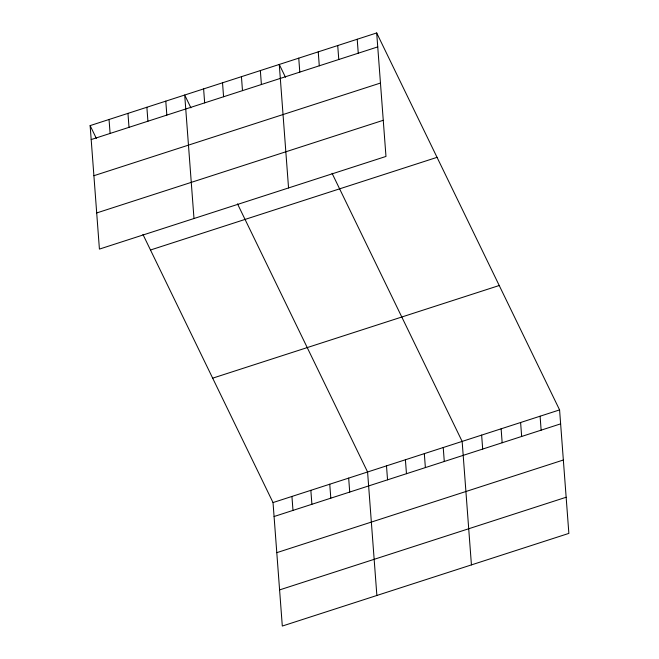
<?xml version="1.0" encoding="UTF-8"?>
<svg xmlns="http://www.w3.org/2000/svg" width="659" height="659" viewBox="0 0 659 659"><rect width="100%" height="100%" fill="white"/><g stroke="black" fill="none" stroke-linecap="round" stroke-linejoin="round"><path stroke-width="0.99" d="M376.693 32.95L385.976 156.438L99.418 249.094L90.135 125.605L376.693 32.95L559.582 409.906L568.865 533.395L282.307 626.05L273.024 502.562L142.945 234.447M91.189 139.56L377.747 46.904M93.907 175.706L380.457 83.05M96.7 212.948L383.258 120.292M150.491 250L437.049 157.344M212.668 378.167L499.225 285.512M273.024 502.562L559.582 409.906M274.07 516.516L560.628 423.861M276.788 552.662L563.346 460.007M279.589 589.904L566.147 497.248M285.479 77.26L279.268 64.45L288.551 187.939M332.07 173.301L462.148 441.415L471.432 564.895M190.912 107.837L184.701 95.028L193.985 218.516M237.512 203.878L367.582 471.984L376.874 595.472M90.135 125.605L96.346 138.406M540.092 416.208L541.138 430.162M520.61 422.51L521.656 436.464M501.12 428.811L502.166 442.766M481.638 435.113L482.685 449.067M443.235 447.527L444.281 461.481M424.322 453.639L425.376 467.593M405.409 459.76L406.463 473.714M357.211 39.252L358.257 53.206M386.495 465.872L387.55 479.826M337.721 45.553L338.775 59.508M318.239 51.855L319.286 65.801M348.669 478.104L349.723 492.059M298.749 58.149L299.796 72.103M329.755 484.217L330.81 498.171M310.85 490.329L311.896 504.283M260.354 70.571L261.401 84.525M291.937 496.449L292.983 510.404M241.441 76.683L242.487 90.637M222.528 82.795L223.574 96.749M203.615 88.916L204.661 102.87M165.788 101.14L166.834 115.094M146.875 107.26L147.921 121.215M127.961 113.373L129.007 127.327M109.048 119.493L110.102 133.439"/></g></svg>
